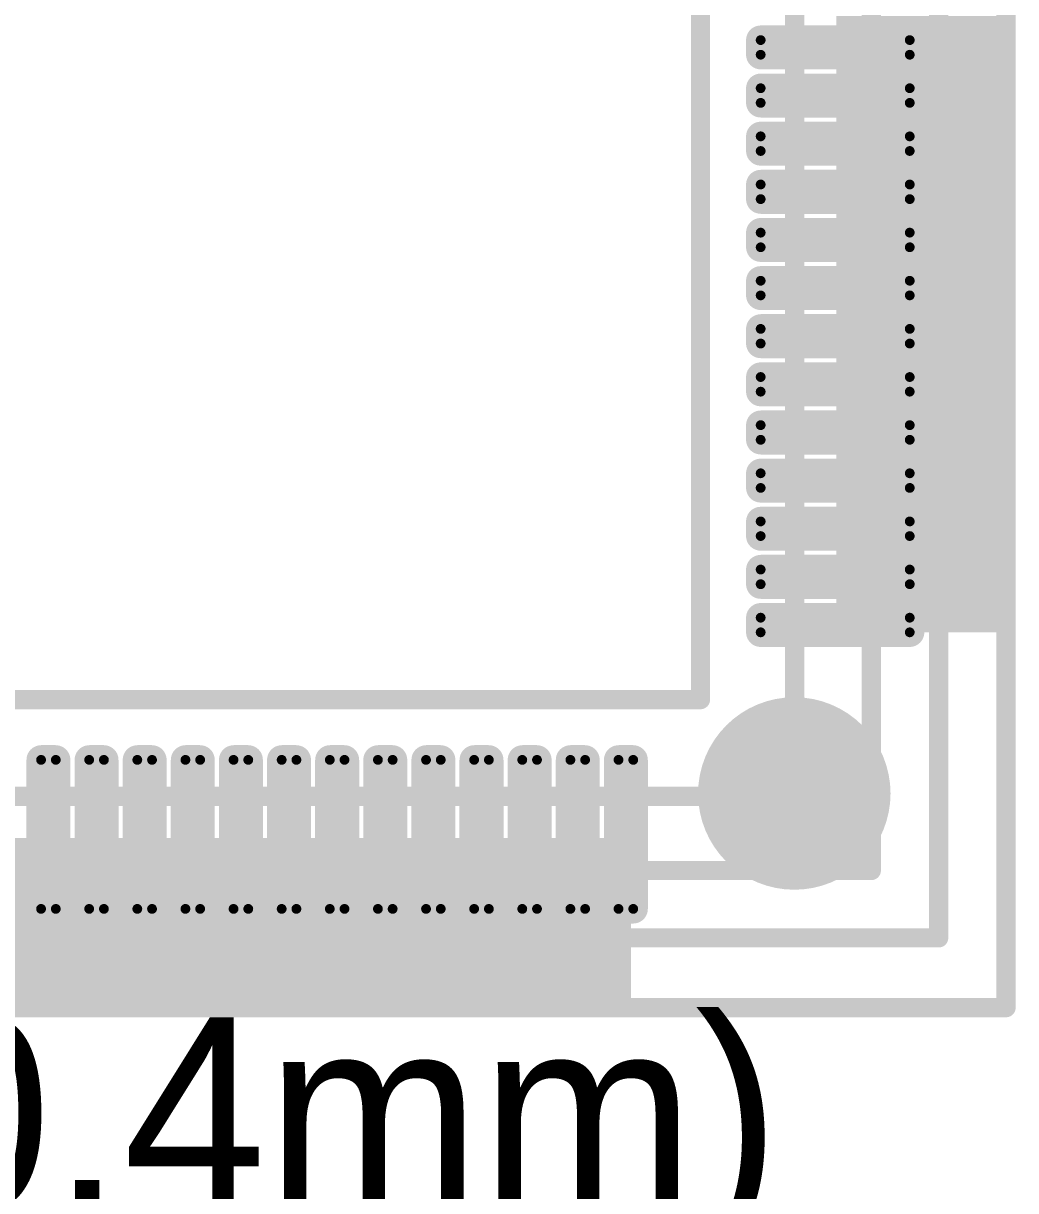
# Model space of a CAD drawing. Header units: millimetres. Extents: x 169 to 355, y 129 to 253.
# Drawn here: x 321.49 to 331.8, y 206.4 to 218.52 of the extents above; entities that cross this region are included whole.
import ezdxf

# ---------------------------------------------------------------- set-up
doc = ezdxf.new("R2010")
doc.units = ezdxf.units.MM
for name, color, linetype in [('BottomLayer', 5, 'Continuous'), ('BottomOverlay', 54, 'Continuous'), ('BottomPaste', 16, 'Continuous'), ('BottomSolder', 6, 'Continuous'), ('Mechanical1', 6, 'Continuous'), ('Mechanical15', 56, 'Continuous'), ('TopLayer', 1, 'Continuous'), ('TopOverlay', 2, 'Continuous'), ('TopPaste', 8, 'Continuous'), ('TopSolder', 216, 'Continuous')]:
    doc.layers.add(name, color=color, linetype=linetype)

# ---------------------------------------------------------------- blocks, each defined once
blk = doc.blocks.new('QFP208_B_1274')
at = {"layer": 'BottomLayer'}
for points, const_width in [([(-12.852, 15.699, 1), (-12.801, 15.699, 1)], 0.0508), ([(-12.699, 15.699, 1), (-12.648, 15.699, 1)], 0.0508), ([(-12.352, 15.699, 1), (-12.301, 15.699, 1)], 0.0508), ([(-12.199, 15.699, 1), (-12.148, 15.699, 1)], 0.0508), ([(-11.852, 15.699, 1), (-11.801, 15.699, 1)], 0.0508), ([(-11.699, 15.699, 1), (-11.648, 15.699, 1)], 0.0508), ([(-11.352, 15.699, 1), (-11.301, 15.699, 1)], 0.0508), ([(-11.199, 15.699, 1), (-11.148, 15.699, 1)], 0.0508), ([(-10.852, 15.699, 1), (-10.801, 15.699, 1)], 0.0508), ([(-10.699, 15.699, 1), (-10.648, 15.699, 1)], 0.0508), ([(-10.352, 15.699, 1), (-10.301, 15.699, 1)], 0.0508), ([(-10.199, 15.699, 1), (-10.148, 15.699, 1)], 0.0508), ([(-9.852, 15.699, 1), (-9.801, 15.699, 1)], 0.0508), ([(-9.699, 15.699, 1), (-9.648, 15.699, 1)], 0.0508), ([(-9.352, 15.699, 1), (-9.301, 15.699, 1)], 0.0508), ([(-9.199, 15.699, 1), (-9.148, 15.699, 1)], 0.0508), ([(-8.852, 15.699, 1), (-8.801, 15.699, 1)], 0.0508), ([(-8.699, 15.699, 1), (-8.648, 15.699, 1)], 0.0508), ([(-8.352, 15.699, 1), (-8.301, 15.699, 1)], 0.0508), ([(-8.199, 15.699, 1), (-8.148, 15.699, 1)], 0.0508), ([(-7.852, 15.699, 1), (-7.801, 15.699, 1)], 0.0508), ([(-7.699, 15.699, 1), (-7.648, 15.699, 1)], 0.0508), ([(-7.352, 15.699, 1), (-7.301, 15.699, 1)], 0.0508), ([(-7.199, 15.699, 1), (-7.148, 15.699, 1)], 0.0508), ([(-6.852, 15.699, 1), (-6.801, 15.699, 1)], 0.0508), ([(-6.699, 15.699, 1), (-6.648, 15.699, 1)], 0.0508), ([(-14.75, 14.5, 1), (-14.25, 14.5, 1)], 0.5), ([(-12.852, 14.151, 1), (-12.801, 14.151, 1)], 0.0508), ([(-12.699, 14.151, 1), (-12.648, 14.151, 1)], 0.0508), ([(-12.352, 14.151, 1), (-12.301, 14.151, 1)], 0.0508), ([(-12.199, 14.151, 1), (-12.148, 14.151, 1)], 0.0508), ([(-11.852, 14.151, 1), (-11.801, 14.151, 1)], 0.0508), ([(-11.699, 14.151, 1), (-11.648, 14.151, 1)], 0.0508), ([(-11.352, 14.151, 1), (-11.301, 14.151, 1)], 0.0508), ([(-11.199, 14.151, 1), (-11.148, 14.151, 1)], 0.0508), ([(-10.852, 14.151, 1), (-10.801, 14.151, 1)], 0.0508), ([(-10.699, 14.151, 1), (-10.648, 14.151, 1)], 0.0508), ([(-10.352, 14.151, 1), (-10.301, 14.151, 1)], 0.0508), ([(-10.199, 14.151, 1), (-10.148, 14.151, 1)], 0.0508), ([(-9.852, 14.151, 1), (-9.801, 14.151, 1)], 0.0508), ([(-9.699, 14.151, 1), (-9.648, 14.151, 1)], 0.0508), ([(-9.352, 14.151, 1), (-9.301, 14.151, 1)], 0.0508), ([(-9.199, 14.151, 1), (-9.148, 14.151, 1)], 0.0508), ([(-8.852, 14.151, 1), (-8.801, 14.151, 1)], 0.0508), ([(-8.699, 14.151, 1), (-8.648, 14.151, 1)], 0.0508), ([(-8.352, 14.151, 1), (-8.301, 14.151, 1)], 0.0508), ([(-8.199, 14.151, 1), (-8.148, 14.151, 1)], 0.0508), ([(-7.852, 14.151, 1), (-7.801, 14.151, 1)], 0.0508), ([(-7.699, 14.151, 1), (-7.648, 14.151, 1)], 0.0508), ([(-7.352, 14.151, 1), (-7.301, 14.151, 1)], 0.0508), ([(-7.199, 14.151, 1), (-7.148, 14.151, 1)], 0.0508), ([(-6.852, 14.151, 1), (-6.801, 14.151, 1)], 0.0508), ([(-6.699, 14.151, 1), (-6.648, 14.151, 1)], 0.0508), ([(-15.725, 12.826, 1), (-15.674, 12.826, 1)], 0.0508), ([(-14.176, 12.826, 1), (-14.125, 12.826, 1)], 0.0508), ([(-15.725, 12.674, 1), (-15.674, 12.674, 1)], 0.0508), ([(-14.176, 12.674, 1), (-14.125, 12.674, 1)], 0.0508), ([(-15.725, 12.326, 1), (-15.674, 12.326, 1)], 0.0508), ([(-14.176, 12.326, 1), (-14.125, 12.326, 1)], 0.0508), ([(-15.725, 12.174, 1), (-15.674, 12.174, 1)], 0.0508), ([(-14.176, 12.174, 1), (-14.125, 12.174, 1)], 0.0508), ([(-15.725, 11.826, 1), (-15.674, 11.826, 1)], 0.0508), ([(-14.176, 11.826, 1), (-14.125, 11.826, 1)], 0.0508), ([(-15.725, 11.674, 1), (-15.674, 11.674, 1)], 0.0508), ([(-14.176, 11.674, 1), (-14.125, 11.674, 1)], 0.0508), ([(-15.725, 11.326, 1), (-15.674, 11.326, 1)], 0.0508), ([(-14.176, 11.326, 1), (-14.125, 11.326, 1)], 0.0508), ([(-15.725, 11.174, 1), (-15.674, 11.174, 1)], 0.0508), ([(-14.176, 11.174, 1), (-14.125, 11.174, 1)], 0.0508), ([(-15.725, 10.826, 1), (-15.674, 10.826, 1)], 0.0508), ([(-14.176, 10.826, 1), (-14.125, 10.826, 1)], 0.0508), ([(-15.725, 10.674, 1), (-15.674, 10.674, 1)], 0.0508), ([(-14.176, 10.674, 1), (-14.125, 10.674, 1)], 0.0508), ([(-15.725, 10.326, 1), (-15.674, 10.326, 1)], 0.0508), ([(-14.176, 10.326, 1), (-14.125, 10.326, 1)], 0.0508), ([(-15.725, 10.174, 1), (-15.674, 10.174, 1)], 0.0508), ([(-14.176, 10.174, 1), (-14.125, 10.174, 1)], 0.0508), ([(-15.725, 9.826, 1), (-15.674, 9.826, 1)], 0.0508), ([(-14.176, 9.826, 1), (-14.125, 9.826, 1)], 0.0508), ([(-15.725, 9.674, 1), (-15.674, 9.674, 1)], 0.0508), ([(-14.176, 9.674, 1), (-14.125, 9.674, 1)], 0.0508), ([(-15.725, 9.326, 1), (-15.674, 9.326, 1)], 0.0508), ([(-14.176, 9.326, 1), (-14.125, 9.326, 1)], 0.0508), ([(-15.725, 9.174, 1), (-15.674, 9.174, 1)], 0.0508), ([(-14.176, 9.174, 1), (-14.125, 9.174, 1)], 0.0508), ([(-15.725, 8.826, 1), (-15.674, 8.826, 1)], 0.0508), ([(-14.176, 8.826, 1), (-14.125, 8.826, 1)], 0.0508), ([(-15.725, 8.674, 1), (-15.674, 8.674, 1)], 0.0508), ([(-14.176, 8.674, 1), (-14.125, 8.674, 1)], 0.0508), ([(-15.725, 8.326, 1), (-15.674, 8.326, 1)], 0.0508), ([(-14.176, 8.326, 1), (-14.125, 8.326, 1)], 0.0508), ([(-15.725, 8.174, 1), (-15.674, 8.174, 1)], 0.0508), ([(-14.176, 8.174, 1), (-14.125, 8.174, 1)], 0.0508), ([(-15.725, 7.826, 1), (-15.674, 7.826, 1)], 0.0508), ([(-14.176, 7.826, 1), (-14.125, 7.826, 1)], 0.0508), ([(-15.725, 7.674, 1), (-15.674, 7.674, 1)], 0.0508), ([(-14.176, 7.674, 1), (-14.125, 7.674, 1)], 0.0508), ([(-15.725, 7.326, 1), (-15.674, 7.326, 1)], 0.0508), ([(-14.176, 7.326, 1), (-14.125, 7.326, 1)], 0.0508), ([(-15.725, 7.174, 1), (-15.674, 7.174, 1)], 0.0508), ([(-14.176, 7.174, 1), (-14.125, 7.174, 1)], 0.0508), ([(-15.725, 6.826, 1), (-15.674, 6.826, 1)], 0.0508), ([(-14.176, 6.826, 1), (-14.125, 6.826, 1)], 0.0508), ([(-15.725, 6.674, 1), (-15.674, 6.674, 1)], 0.0508), ([(-14.176, 6.674, 1), (-14.125, 6.674, 1)], 0.0508)]:
    blk.add_lwpolyline(points, format="xyb", close=True, dxfattribs=dict(at, const_width=const_width))
for points in [[(-12.877, 14.151), (-12.623, 14.151), (-12.877, 15.699), (-12.623, 15.699)], [(-12.826, 14.1), (-12.674, 14.1), (-12.826, 15.75), (-12.674, 15.75)], [(-12.377, 14.151), (-12.123, 14.151), (-12.377, 15.699), (-12.123, 15.699)], [(-12.326, 14.1), (-12.174, 14.1), (-12.326, 15.75), (-12.174, 15.75)], [(-11.877, 14.151), (-11.623, 14.151), (-11.877, 15.699), (-11.623, 15.699)], [(-11.826, 14.1), (-11.674, 14.1), (-11.826, 15.75), (-11.674, 15.75)], [(-11.377, 14.151), (-11.123, 14.151), (-11.377, 15.699), (-11.123, 15.699)], [(-11.326, 14.1), (-11.174, 14.1), (-11.326, 15.75), (-11.174, 15.75)], [(-10.877, 14.151), (-10.623, 14.151), (-10.877, 15.699), (-10.623, 15.699)], [(-10.826, 14.1), (-10.674, 14.1), (-10.826, 15.75), (-10.674, 15.75)], [(-10.377, 14.151), (-10.123, 14.151), (-10.377, 15.699), (-10.123, 15.699)], [(-10.326, 14.1), (-10.174, 14.1), (-10.326, 15.75), (-10.174, 15.75)], [(-9.877, 14.151), (-9.623, 14.151), (-9.877, 15.699), (-9.623, 15.699)], [(-9.826, 14.1), (-9.674, 14.1), (-9.826, 15.75), (-9.674, 15.75)], [(-9.377, 14.151), (-9.123, 14.151), (-9.377, 15.699), (-9.123, 15.699)], [(-9.326, 14.1), (-9.174, 14.1), (-9.326, 15.75), (-9.174, 15.75)], [(-8.877, 14.151), (-8.623, 14.151), (-8.877, 15.699), (-8.623, 15.699)], [(-8.826, 14.1), (-8.674, 14.1), (-8.826, 15.75), (-8.674, 15.75)], [(-8.377, 14.151), (-8.123, 14.151), (-8.377, 15.699), (-8.123, 15.699)], [(-8.326, 14.1), (-8.174, 14.1), (-8.326, 15.75), (-8.174, 15.75)], [(-7.877, 14.151), (-7.623, 14.151), (-7.877, 15.699), (-7.623, 15.699)], [(-7.826, 14.1), (-7.674, 14.1), (-7.826, 15.75), (-7.674, 15.75)], [(-7.377, 14.151), (-7.123, 14.151), (-7.377, 15.699), (-7.123, 15.699)], [(-7.326, 14.1), (-7.174, 14.1), (-7.326, 15.75), (-7.174, 15.75)], [(-6.877, 14.151), (-6.623, 14.151), (-6.877, 15.699), (-6.623, 15.699)], [(-6.826, 14.1), (-6.674, 14.1), (-6.826, 15.75), (-6.674, 15.75)], [(-15.699, 12.877), (-15.699, 12.623), (-14.151, 12.877), (-14.151, 12.623)], [(-15.75, 12.826), (-15.75, 12.674), (-14.1, 12.826), (-14.1, 12.674)], [(-15.699, 12.377), (-15.699, 12.123), (-14.151, 12.377), (-14.151, 12.123)], [(-15.75, 12.326), (-15.75, 12.174), (-14.1, 12.326), (-14.1, 12.174)], [(-15.75, 11.826), (-15.75, 11.674), (-14.1, 11.826), (-14.1, 11.674)], [(-15.699, 11.877), (-15.699, 11.623), (-14.151, 11.877), (-14.151, 11.623)], [(-15.75, 11.326), (-15.75, 11.174), (-14.1, 11.326), (-14.1, 11.174)], [(-15.699, 11.377), (-15.699, 11.123), (-14.151, 11.377), (-14.151, 11.123)], [(-15.75, 10.826), (-15.75, 10.674), (-14.1, 10.826), (-14.1, 10.674)], [(-15.699, 10.877), (-15.699, 10.623), (-14.151, 10.877), (-14.151, 10.623)], [(-15.75, 10.326), (-15.75, 10.174), (-14.1, 10.326), (-14.1, 10.174)], [(-15.699, 10.377), (-15.699, 10.123), (-14.151, 10.377), (-14.151, 10.123)], [(-15.75, 9.826), (-15.75, 9.674), (-14.1, 9.826), (-14.1, 9.674)], [(-15.699, 9.877), (-15.699, 9.623), (-14.151, 9.877), (-14.151, 9.623)], [(-15.699, 9.377), (-15.699, 9.123), (-14.151, 9.377), (-14.151, 9.123)], [(-15.75, 9.326), (-15.75, 9.174), (-14.1, 9.326), (-14.1, 9.174)], [(-15.699, 8.877), (-15.699, 8.623), (-14.151, 8.877), (-14.151, 8.623)], [(-15.75, 8.826), (-15.75, 8.674), (-14.1, 8.826), (-14.1, 8.674)], [(-15.699, 8.377), (-15.699, 8.123), (-14.151, 8.377), (-14.151, 8.123)], [(-15.75, 8.326), (-15.75, 8.174), (-14.1, 8.326), (-14.1, 8.174)], [(-15.75, 7.826), (-15.75, 7.674), (-14.1, 7.826), (-14.1, 7.674)], [(-15.699, 7.877), (-15.699, 7.623), (-14.151, 7.877), (-14.151, 7.623)], [(-15.75, 7.326), (-15.75, 7.174), (-14.1, 7.326), (-14.1, 7.174)], [(-15.699, 7.377), (-15.699, 7.123), (-14.151, 7.377), (-14.151, 7.123)], [(-15.75, 6.826), (-15.75, 6.674), (-14.1, 6.826), (-14.1, 6.674)], [(-15.699, 6.877), (-15.699, 6.623), (-14.151, 6.877), (-14.151, 6.623)]]:
    blk.add_solid(points, dxfattribs=at)
at = {"layer": 'BottomOverlay', "const_width": 0.2}
for points in [[(-13.525, 13.525), (-13.525, -12.125)], [(13.525, 13.525), (-13.525, 13.525)]]:
    blk.add_lwpolyline(points, dxfattribs=at)
at = {"layer": 'BottomOverlay', "const_width": 0.1}
blk.add_lwpolyline([(-13.575, 13.525, 1), (-13.475, 13.525, 1)], format="xyb", close=True, dxfattribs=at)
blk.add_lwpolyline([(-13.575, 13.525, 1), (-13.475, 13.525, 1)], format="xyb", close=True, dxfattribs=at)
at = {"layer": 'BottomPaste'}
for points, const_width in [([(-12.852, 15.699, 1), (-12.801, 15.699, 1)], 0.0508), ([(-12.699, 15.699, 1), (-12.648, 15.699, 1)], 0.0508), ([(-12.352, 15.699, 1), (-12.301, 15.699, 1)], 0.0508), ([(-12.199, 15.699, 1), (-12.148, 15.699, 1)], 0.0508), ([(-11.852, 15.699, 1), (-11.801, 15.699, 1)], 0.0508), ([(-11.699, 15.699, 1), (-11.648, 15.699, 1)], 0.0508), ([(-11.352, 15.699, 1), (-11.301, 15.699, 1)], 0.0508), ([(-11.199, 15.699, 1), (-11.148, 15.699, 1)], 0.0508), ([(-10.852, 15.699, 1), (-10.801, 15.699, 1)], 0.0508), ([(-10.699, 15.699, 1), (-10.648, 15.699, 1)], 0.0508), ([(-10.352, 15.699, 1), (-10.301, 15.699, 1)], 0.0508), ([(-10.199, 15.699, 1), (-10.148, 15.699, 1)], 0.0508), ([(-9.852, 15.699, 1), (-9.801, 15.699, 1)], 0.0508), ([(-9.699, 15.699, 1), (-9.648, 15.699, 1)], 0.0508), ([(-9.352, 15.699, 1), (-9.301, 15.699, 1)], 0.0508), ([(-9.199, 15.699, 1), (-9.148, 15.699, 1)], 0.0508), ([(-8.852, 15.699, 1), (-8.801, 15.699, 1)], 0.0508), ([(-8.699, 15.699, 1), (-8.648, 15.699, 1)], 0.0508), ([(-8.352, 15.699, 1), (-8.301, 15.699, 1)], 0.0508), ([(-8.199, 15.699, 1), (-8.148, 15.699, 1)], 0.0508), ([(-7.852, 15.699, 1), (-7.801, 15.699, 1)], 0.0508), ([(-7.699, 15.699, 1), (-7.648, 15.699, 1)], 0.0508), ([(-7.352, 15.699, 1), (-7.301, 15.699, 1)], 0.0508), ([(-7.199, 15.699, 1), (-7.148, 15.699, 1)], 0.0508), ([(-6.852, 15.699, 1), (-6.801, 15.699, 1)], 0.0508), ([(-6.699, 15.699, 1), (-6.648, 15.699, 1)], 0.0508), ([(-14.75, 14.5, 1), (-14.25, 14.5, 1)], 0.5), ([(-12.852, 14.151, 1), (-12.801, 14.151, 1)], 0.0508), ([(-12.699, 14.151, 1), (-12.648, 14.151, 1)], 0.0508), ([(-12.352, 14.151, 1), (-12.301, 14.151, 1)], 0.0508), ([(-12.199, 14.151, 1), (-12.148, 14.151, 1)], 0.0508), ([(-11.852, 14.151, 1), (-11.801, 14.151, 1)], 0.0508), ([(-11.699, 14.151, 1), (-11.648, 14.151, 1)], 0.0508), ([(-11.352, 14.151, 1), (-11.301, 14.151, 1)], 0.0508), ([(-11.199, 14.151, 1), (-11.148, 14.151, 1)], 0.0508), ([(-10.852, 14.151, 1), (-10.801, 14.151, 1)], 0.0508), ([(-10.699, 14.151, 1), (-10.648, 14.151, 1)], 0.0508), ([(-10.352, 14.151, 1), (-10.301, 14.151, 1)], 0.0508), ([(-10.199, 14.151, 1), (-10.148, 14.151, 1)], 0.0508), ([(-9.852, 14.151, 1), (-9.801, 14.151, 1)], 0.0508), ([(-9.699, 14.151, 1), (-9.648, 14.151, 1)], 0.0508), ([(-9.352, 14.151, 1), (-9.301, 14.151, 1)], 0.0508), ([(-9.199, 14.151, 1), (-9.148, 14.151, 1)], 0.0508), ([(-8.852, 14.151, 1), (-8.801, 14.151, 1)], 0.0508), ([(-8.699, 14.151, 1), (-8.648, 14.151, 1)], 0.0508), ([(-8.352, 14.151, 1), (-8.301, 14.151, 1)], 0.0508), ([(-8.199, 14.151, 1), (-8.148, 14.151, 1)], 0.0508), ([(-7.852, 14.151, 1), (-7.801, 14.151, 1)], 0.0508), ([(-7.699, 14.151, 1), (-7.648, 14.151, 1)], 0.0508), ([(-7.352, 14.151, 1), (-7.301, 14.151, 1)], 0.0508), ([(-7.199, 14.151, 1), (-7.148, 14.151, 1)], 0.0508), ([(-6.852, 14.151, 1), (-6.801, 14.151, 1)], 0.0508), ([(-6.699, 14.151, 1), (-6.648, 14.151, 1)], 0.0508), ([(-15.725, 12.826, 1), (-15.674, 12.826, 1)], 0.0508), ([(-14.176, 12.826, 1), (-14.125, 12.826, 1)], 0.0508), ([(-15.725, 12.674, 1), (-15.674, 12.674, 1)], 0.0508), ([(-14.176, 12.674, 1), (-14.125, 12.674, 1)], 0.0508), ([(-15.725, 12.326, 1), (-15.674, 12.326, 1)], 0.0508), ([(-14.176, 12.326, 1), (-14.125, 12.326, 1)], 0.0508), ([(-15.725, 12.174, 1), (-15.674, 12.174, 1)], 0.0508), ([(-14.176, 12.174, 1), (-14.125, 12.174, 1)], 0.0508), ([(-15.725, 11.826, 1), (-15.674, 11.826, 1)], 0.0508), ([(-14.176, 11.826, 1), (-14.125, 11.826, 1)], 0.0508), ([(-15.725, 11.674, 1), (-15.674, 11.674, 1)], 0.0508), ([(-14.176, 11.674, 1), (-14.125, 11.674, 1)], 0.0508), ([(-15.725, 11.326, 1), (-15.674, 11.326, 1)], 0.0508), ([(-14.176, 11.326, 1), (-14.125, 11.326, 1)], 0.0508), ([(-15.725, 11.174, 1), (-15.674, 11.174, 1)], 0.0508), ([(-14.176, 11.174, 1), (-14.125, 11.174, 1)], 0.0508), ([(-15.725, 10.826, 1), (-15.674, 10.826, 1)], 0.0508), ([(-14.176, 10.826, 1), (-14.125, 10.826, 1)], 0.0508), ([(-15.725, 10.674, 1), (-15.674, 10.674, 1)], 0.0508), ([(-14.176, 10.674, 1), (-14.125, 10.674, 1)], 0.0508), ([(-15.725, 10.326, 1), (-15.674, 10.326, 1)], 0.0508), ([(-14.176, 10.326, 1), (-14.125, 10.326, 1)], 0.0508), ([(-15.725, 10.174, 1), (-15.674, 10.174, 1)], 0.0508), ([(-14.176, 10.174, 1), (-14.125, 10.174, 1)], 0.0508), ([(-15.725, 9.826, 1), (-15.674, 9.826, 1)], 0.0508), ([(-14.176, 9.826, 1), (-14.125, 9.826, 1)], 0.0508), ([(-15.725, 9.674, 1), (-15.674, 9.674, 1)], 0.0508), ([(-14.176, 9.674, 1), (-14.125, 9.674, 1)], 0.0508), ([(-15.725, 9.326, 1), (-15.674, 9.326, 1)], 0.0508), ([(-14.176, 9.326, 1), (-14.125, 9.326, 1)], 0.0508), ([(-15.725, 9.174, 1), (-15.674, 9.174, 1)], 0.0508), ([(-14.176, 9.174, 1), (-14.125, 9.174, 1)], 0.0508), ([(-15.725, 8.826, 1), (-15.674, 8.826, 1)], 0.0508), ([(-14.176, 8.826, 1), (-14.125, 8.826, 1)], 0.0508), ([(-15.725, 8.674, 1), (-15.674, 8.674, 1)], 0.0508), ([(-14.176, 8.674, 1), (-14.125, 8.674, 1)], 0.0508), ([(-15.725, 8.326, 1), (-15.674, 8.326, 1)], 0.0508), ([(-14.176, 8.326, 1), (-14.125, 8.326, 1)], 0.0508), ([(-15.725, 8.174, 1), (-15.674, 8.174, 1)], 0.0508), ([(-14.176, 8.174, 1), (-14.125, 8.174, 1)], 0.0508), ([(-15.725, 7.826, 1), (-15.674, 7.826, 1)], 0.0508), ([(-14.176, 7.826, 1), (-14.125, 7.826, 1)], 0.0508), ([(-15.725, 7.674, 1), (-15.674, 7.674, 1)], 0.0508), ([(-14.176, 7.674, 1), (-14.125, 7.674, 1)], 0.0508), ([(-15.725, 7.326, 1), (-15.674, 7.326, 1)], 0.0508), ([(-14.176, 7.326, 1), (-14.125, 7.326, 1)], 0.0508), ([(-15.725, 7.174, 1), (-15.674, 7.174, 1)], 0.0508), ([(-14.176, 7.174, 1), (-14.125, 7.174, 1)], 0.0508), ([(-15.725, 6.826, 1), (-15.674, 6.826, 1)], 0.0508), ([(-14.176, 6.826, 1), (-14.125, 6.826, 1)], 0.0508), ([(-15.725, 6.674, 1), (-15.674, 6.674, 1)], 0.0508), ([(-14.176, 6.674, 1), (-14.125, 6.674, 1)], 0.0508)]:
    blk.add_lwpolyline(points, format="xyb", close=True, dxfattribs=dict(at, const_width=const_width))
for points in [[(-12.877, 14.151), (-12.623, 14.151), (-12.877, 15.699), (-12.623, 15.699)], [(-12.826, 14.1), (-12.674, 14.1), (-12.826, 15.75), (-12.674, 15.75)], [(-12.377, 14.151), (-12.123, 14.151), (-12.377, 15.699), (-12.123, 15.699)], [(-12.326, 14.1), (-12.174, 14.1), (-12.326, 15.75), (-12.174, 15.75)], [(-11.877, 14.151), (-11.623, 14.151), (-11.877, 15.699), (-11.623, 15.699)], [(-11.826, 14.1), (-11.674, 14.1), (-11.826, 15.75), (-11.674, 15.75)], [(-11.377, 14.151), (-11.123, 14.151), (-11.377, 15.699), (-11.123, 15.699)], [(-11.326, 14.1), (-11.174, 14.1), (-11.326, 15.75), (-11.174, 15.75)], [(-10.877, 14.151), (-10.623, 14.151), (-10.877, 15.699), (-10.623, 15.699)], [(-10.826, 14.1), (-10.674, 14.1), (-10.826, 15.75), (-10.674, 15.75)], [(-10.377, 14.151), (-10.123, 14.151), (-10.377, 15.699), (-10.123, 15.699)], [(-10.326, 14.1), (-10.174, 14.1), (-10.326, 15.75), (-10.174, 15.75)], [(-9.877, 14.151), (-9.623, 14.151), (-9.877, 15.699), (-9.623, 15.699)], [(-9.826, 14.1), (-9.674, 14.1), (-9.826, 15.75), (-9.674, 15.75)], [(-9.377, 14.151), (-9.123, 14.151), (-9.377, 15.699), (-9.123, 15.699)], [(-9.326, 14.1), (-9.174, 14.1), (-9.326, 15.75), (-9.174, 15.75)], [(-8.877, 14.151), (-8.623, 14.151), (-8.877, 15.699), (-8.623, 15.699)], [(-8.826, 14.1), (-8.674, 14.1), (-8.826, 15.75), (-8.674, 15.75)], [(-8.377, 14.151), (-8.123, 14.151), (-8.377, 15.699), (-8.123, 15.699)], [(-8.326, 14.1), (-8.174, 14.1), (-8.326, 15.75), (-8.174, 15.75)], [(-7.877, 14.151), (-7.623, 14.151), (-7.877, 15.699), (-7.623, 15.699)], [(-7.826, 14.1), (-7.674, 14.1), (-7.826, 15.75), (-7.674, 15.75)], [(-7.377, 14.151), (-7.123, 14.151), (-7.377, 15.699), (-7.123, 15.699)], [(-7.326, 14.1), (-7.174, 14.1), (-7.326, 15.75), (-7.174, 15.75)], [(-6.877, 14.151), (-6.623, 14.151), (-6.877, 15.699), (-6.623, 15.699)], [(-6.826, 14.1), (-6.674, 14.1), (-6.826, 15.75), (-6.674, 15.75)], [(-15.699, 12.877), (-15.699, 12.623), (-14.151, 12.877), (-14.151, 12.623)], [(-15.75, 12.826), (-15.75, 12.674), (-14.1, 12.826), (-14.1, 12.674)], [(-15.699, 12.377), (-15.699, 12.123), (-14.151, 12.377), (-14.151, 12.123)], [(-15.75, 12.326), (-15.75, 12.174), (-14.1, 12.326), (-14.1, 12.174)], [(-15.75, 11.826), (-15.75, 11.674), (-14.1, 11.826), (-14.1, 11.674)], [(-15.699, 11.877), (-15.699, 11.623), (-14.151, 11.877), (-14.151, 11.623)], [(-15.75, 11.326), (-15.75, 11.174), (-14.1, 11.326), (-14.1, 11.174)], [(-15.699, 11.377), (-15.699, 11.123), (-14.151, 11.377), (-14.151, 11.123)], [(-15.75, 10.826), (-15.75, 10.674), (-14.1, 10.826), (-14.1, 10.674)], [(-15.699, 10.877), (-15.699, 10.623), (-14.151, 10.877), (-14.151, 10.623)], [(-15.75, 10.326), (-15.75, 10.174), (-14.1, 10.326), (-14.1, 10.174)], [(-15.699, 10.377), (-15.699, 10.123), (-14.151, 10.377), (-14.151, 10.123)], [(-15.75, 9.826), (-15.75, 9.674), (-14.1, 9.826), (-14.1, 9.674)], [(-15.699, 9.877), (-15.699, 9.623), (-14.151, 9.877), (-14.151, 9.623)], [(-15.699, 9.377), (-15.699, 9.123), (-14.151, 9.377), (-14.151, 9.123)], [(-15.75, 9.326), (-15.75, 9.174), (-14.1, 9.326), (-14.1, 9.174)], [(-15.699, 8.877), (-15.699, 8.623), (-14.151, 8.877), (-14.151, 8.623)], [(-15.75, 8.826), (-15.75, 8.674), (-14.1, 8.826), (-14.1, 8.674)], [(-15.699, 8.377), (-15.699, 8.123), (-14.151, 8.377), (-14.151, 8.123)], [(-15.75, 8.326), (-15.75, 8.174), (-14.1, 8.326), (-14.1, 8.174)], [(-15.75, 7.826), (-15.75, 7.674), (-14.1, 7.826), (-14.1, 7.674)], [(-15.699, 7.877), (-15.699, 7.623), (-14.151, 7.877), (-14.151, 7.623)], [(-15.75, 7.326), (-15.75, 7.174), (-14.1, 7.326), (-14.1, 7.174)], [(-15.699, 7.377), (-15.699, 7.123), (-14.151, 7.377), (-14.151, 7.123)], [(-15.75, 6.826), (-15.75, 6.674), (-14.1, 6.826), (-14.1, 6.674)], [(-15.699, 6.877), (-15.699, 6.623), (-14.151, 6.877), (-14.151, 6.623)]]:
    blk.add_solid(points, dxfattribs=at)
at = {"layer": 'BottomSolder'}
for points, const_width in [([(-12.902, 15.699, 1), (-12.75, 15.699, 1)], 0.152), ([(-12.75, 15.699, 1), (-12.598, 15.699, 1)], 0.152), ([(-12.402, 15.699, 1), (-12.25, 15.699, 1)], 0.152), ([(-12.25, 15.699, 1), (-12.098, 15.699, 1)], 0.152), ([(-11.902, 15.699, 1), (-11.75, 15.699, 1)], 0.152), ([(-11.75, 15.699, 1), (-11.598, 15.699, 1)], 0.152), ([(-11.402, 15.699, 1), (-11.25, 15.699, 1)], 0.152), ([(-11.25, 15.699, 1), (-11.098, 15.699, 1)], 0.152), ([(-10.902, 15.699, 1), (-10.75, 15.699, 1)], 0.152), ([(-10.75, 15.699, 1), (-10.598, 15.699, 1)], 0.152), ([(-10.402, 15.699, 1), (-10.25, 15.699, 1)], 0.152), ([(-10.25, 15.699, 1), (-10.098, 15.699, 1)], 0.152), ([(-9.902, 15.699, 1), (-9.75, 15.699, 1)], 0.152), ([(-9.75, 15.699, 1), (-9.598, 15.699, 1)], 0.152), ([(-9.402, 15.699, 1), (-9.25, 15.699, 1)], 0.152), ([(-9.25, 15.699, 1), (-9.098, 15.699, 1)], 0.152), ([(-8.902, 15.699, 1), (-8.75, 15.699, 1)], 0.152), ([(-8.75, 15.699, 1), (-8.598, 15.699, 1)], 0.152), ([(-8.402, 15.699, 1), (-8.25, 15.699, 1)], 0.152), ([(-8.25, 15.699, 1), (-8.098, 15.699, 1)], 0.152), ([(-7.902, 15.699, 1), (-7.75, 15.699, 1)], 0.152), ([(-7.75, 15.699, 1), (-7.598, 15.699, 1)], 0.152), ([(-7.402, 15.699, 1), (-7.25, 15.699, 1)], 0.152), ([(-7.25, 15.699, 1), (-7.098, 15.699, 1)], 0.152), ([(-6.902, 15.699, 1), (-6.75, 15.699, 1)], 0.152), ([(-6.75, 15.699, 1), (-6.598, 15.699, 1)], 0.152), ([(-15, 14.5, 1), (-14, 14.5, 1)], 1), ([(-12.902, 14.151, 1), (-12.75, 14.151, 1)], 0.152), ([(-12.75, 14.151, 1), (-12.598, 14.151, 1)], 0.152), ([(-12.402, 14.151, 1), (-12.25, 14.151, 1)], 0.152), ([(-12.25, 14.151, 1), (-12.098, 14.151, 1)], 0.152), ([(-11.902, 14.151, 1), (-11.75, 14.151, 1)], 0.152), ([(-11.75, 14.151, 1), (-11.598, 14.151, 1)], 0.152), ([(-11.402, 14.151, 1), (-11.25, 14.151, 1)], 0.152), ([(-11.25, 14.151, 1), (-11.098, 14.151, 1)], 0.152), ([(-10.902, 14.151, 1), (-10.75, 14.151, 1)], 0.152), ([(-10.75, 14.151, 1), (-10.598, 14.151, 1)], 0.152), ([(-10.402, 14.151, 1), (-10.25, 14.151, 1)], 0.152), ([(-10.25, 14.151, 1), (-10.098, 14.151, 1)], 0.152), ([(-9.902, 14.151, 1), (-9.75, 14.151, 1)], 0.152), ([(-9.75, 14.151, 1), (-9.598, 14.151, 1)], 0.152), ([(-9.402, 14.151, 1), (-9.25, 14.151, 1)], 0.152), ([(-9.25, 14.151, 1), (-9.098, 14.151, 1)], 0.152), ([(-8.902, 14.151, 1), (-8.75, 14.151, 1)], 0.152), ([(-8.75, 14.151, 1), (-8.598, 14.151, 1)], 0.152), ([(-8.402, 14.151, 1), (-8.25, 14.151, 1)], 0.152), ([(-8.25, 14.151, 1), (-8.098, 14.151, 1)], 0.152), ([(-7.902, 14.151, 1), (-7.75, 14.151, 1)], 0.152), ([(-7.75, 14.151, 1), (-7.598, 14.151, 1)], 0.152), ([(-7.402, 14.151, 1), (-7.25, 14.151, 1)], 0.152), ([(-7.25, 14.151, 1), (-7.098, 14.151, 1)], 0.152), ([(-6.902, 14.151, 1), (-6.75, 14.151, 1)], 0.152), ([(-6.75, 14.151, 1), (-6.598, 14.151, 1)], 0.152), ([(-15.775, 12.826, 1), (-15.623, 12.826, 1)], 0.152), ([(-14.227, 12.826, 1), (-14.075, 12.826, 1)], 0.152), ([(-15.775, 12.674, 1), (-15.623, 12.674, 1)], 0.152), ([(-14.227, 12.674, 1), (-14.075, 12.674, 1)], 0.152), ([(-15.775, 12.326, 1), (-15.623, 12.326, 1)], 0.152), ([(-14.227, 12.326, 1), (-14.075, 12.326, 1)], 0.152), ([(-15.775, 12.174, 1), (-15.623, 12.174, 1)], 0.152), ([(-14.227, 12.174, 1), (-14.075, 12.174, 1)], 0.152), ([(-15.775, 11.826, 1), (-15.623, 11.826, 1)], 0.152), ([(-14.227, 11.826, 1), (-14.075, 11.826, 1)], 0.152), ([(-15.775, 11.674, 1), (-15.623, 11.674, 1)], 0.152), ([(-14.227, 11.674, 1), (-14.075, 11.674, 1)], 0.152), ([(-15.775, 11.326, 1), (-15.623, 11.326, 1)], 0.152), ([(-14.227, 11.326, 1), (-14.075, 11.326, 1)], 0.152), ([(-15.775, 11.174, 1), (-15.623, 11.174, 1)], 0.152), ([(-14.227, 11.174, 1), (-14.075, 11.174, 1)], 0.152), ([(-15.775, 10.826, 1), (-15.623, 10.826, 1)], 0.152), ([(-14.227, 10.826, 1), (-14.075, 10.826, 1)], 0.152), ([(-15.775, 10.674, 1), (-15.623, 10.674, 1)], 0.152), ([(-14.227, 10.674, 1), (-14.075, 10.674, 1)], 0.152), ([(-15.775, 10.326, 1), (-15.623, 10.326, 1)], 0.152), ([(-14.227, 10.326, 1), (-14.075, 10.326, 1)], 0.152), ([(-15.775, 10.174, 1), (-15.623, 10.174, 1)], 0.152), ([(-14.227, 10.174, 1), (-14.075, 10.174, 1)], 0.152), ([(-15.775, 9.826, 1), (-15.623, 9.826, 1)], 0.152), ([(-14.227, 9.826, 1), (-14.075, 9.826, 1)], 0.152), ([(-15.775, 9.674, 1), (-15.623, 9.674, 1)], 0.152), ([(-14.227, 9.674, 1), (-14.075, 9.674, 1)], 0.152), ([(-15.775, 9.326, 1), (-15.623, 9.326, 1)], 0.152), ([(-14.227, 9.326, 1), (-14.075, 9.326, 1)], 0.152), ([(-15.775, 9.174, 1), (-15.623, 9.174, 1)], 0.152), ([(-14.227, 9.174, 1), (-14.075, 9.174, 1)], 0.152), ([(-15.775, 8.826, 1), (-15.623, 8.826, 1)], 0.152), ([(-14.227, 8.826, 1), (-14.075, 8.826, 1)], 0.152), ([(-15.775, 8.674, 1), (-15.623, 8.674, 1)], 0.152), ([(-14.227, 8.674, 1), (-14.075, 8.674, 1)], 0.152), ([(-15.775, 8.326, 1), (-15.623, 8.326, 1)], 0.152), ([(-14.227, 8.326, 1), (-14.075, 8.326, 1)], 0.152), ([(-15.775, 8.174, 1), (-15.623, 8.174, 1)], 0.152), ([(-14.227, 8.174, 1), (-14.075, 8.174, 1)], 0.152), ([(-15.775, 7.826, 1), (-15.623, 7.826, 1)], 0.152), ([(-14.227, 7.826, 1), (-14.075, 7.826, 1)], 0.152), ([(-15.775, 7.674, 1), (-15.623, 7.674, 1)], 0.152), ([(-14.227, 7.674, 1), (-14.075, 7.674, 1)], 0.152), ([(-15.775, 7.326, 1), (-15.623, 7.326, 1)], 0.152), ([(-14.227, 7.326, 1), (-14.075, 7.326, 1)], 0.152), ([(-15.775, 7.174, 1), (-15.623, 7.174, 1)], 0.152), ([(-14.227, 7.174, 1), (-14.075, 7.174, 1)], 0.152), ([(-15.775, 6.826, 1), (-15.623, 6.826, 1)], 0.152), ([(-14.227, 6.826, 1), (-14.075, 6.826, 1)], 0.152), ([(-15.775, 6.674, 1), (-15.623, 6.674, 1)], 0.152), ([(-14.227, 6.674, 1), (-14.075, 6.674, 1)], 0.152)]:
    blk.add_lwpolyline(points, format="xyb", close=True, dxfattribs=dict(at, const_width=const_width))
for points in [[(-12.826, 13.998), (-12.674, 13.998), (-12.826, 15.852), (-12.674, 15.852)], [(-12.326, 13.998), (-12.174, 13.998), (-12.326, 15.852), (-12.174, 15.852)], [(-11.826, 13.998), (-11.674, 13.998), (-11.826, 15.852), (-11.674, 15.852)], [(-11.326, 13.998), (-11.174, 13.998), (-11.326, 15.852), (-11.174, 15.852)], [(-10.826, 13.998), (-10.674, 13.998), (-10.826, 15.852), (-10.674, 15.852)], [(-10.326, 13.998), (-10.174, 13.998), (-10.326, 15.852), (-10.174, 15.852)], [(-9.826, 13.998), (-9.674, 13.998), (-9.826, 15.852), (-9.674, 15.852)], [(-9.326, 13.998), (-9.174, 13.998), (-9.326, 15.852), (-9.174, 15.852)], [(-8.826, 13.998), (-8.674, 13.998), (-8.826, 15.852), (-8.674, 15.852)], [(-8.326, 13.998), (-8.174, 13.998), (-8.326, 15.852), (-8.174, 15.852)], [(-7.826, 13.998), (-7.674, 13.998), (-7.826, 15.852), (-7.674, 15.852)], [(-7.326, 13.998), (-7.174, 13.998), (-7.326, 15.852), (-7.174, 15.852)], [(-6.826, 13.998), (-6.674, 13.998), (-6.826, 15.852), (-6.674, 15.852)], [(-12.979, 14.151), (-12.521, 14.151), (-12.979, 15.699), (-12.521, 15.699)], [(-12.479, 14.151), (-12.021, 14.151), (-12.479, 15.699), (-12.021, 15.699)], [(-11.979, 14.151), (-11.521, 14.151), (-11.979, 15.699), (-11.521, 15.699)], [(-11.479, 14.151), (-11.021, 14.151), (-11.479, 15.699), (-11.021, 15.699)], [(-10.979, 14.151), (-10.521, 14.151), (-10.979, 15.699), (-10.521, 15.699)], [(-10.479, 14.151), (-10.021, 14.151), (-10.479, 15.699), (-10.021, 15.699)], [(-9.979, 14.151), (-9.521, 14.151), (-9.979, 15.699), (-9.521, 15.699)], [(-9.479, 14.151), (-9.021, 14.151), (-9.479, 15.699), (-9.021, 15.699)], [(-8.979, 14.151), (-8.521, 14.151), (-8.979, 15.699), (-8.521, 15.699)], [(-8.479, 14.151), (-8.021, 14.151), (-8.479, 15.699), (-8.021, 15.699)], [(-7.979, 14.151), (-7.521, 14.151), (-7.979, 15.699), (-7.521, 15.699)], [(-7.479, 14.151), (-7.021, 14.151), (-7.479, 15.699), (-7.021, 15.699)], [(-6.979, 14.151), (-6.521, 14.151), (-6.979, 15.699), (-6.521, 15.699)], [(-15.699, 12.979), (-15.699, 12.521), (-14.151, 12.979), (-14.151, 12.521)], [(-15.852, 12.826), (-15.852, 12.674), (-13.998, 12.826), (-13.998, 12.674)], [(-15.699, 12.479), (-15.699, 12.021), (-14.151, 12.479), (-14.151, 12.021)], [(-15.852, 12.326), (-15.852, 12.174), (-13.998, 12.326), (-13.998, 12.174)], [(-15.699, 11.979), (-15.699, 11.521), (-14.151, 11.979), (-14.151, 11.521)], [(-15.852, 11.826), (-15.852, 11.674), (-13.998, 11.826), (-13.998, 11.674)], [(-15.699, 11.479), (-15.699, 11.021), (-14.151, 11.479), (-14.151, 11.021)], [(-15.852, 11.326), (-15.852, 11.174), (-13.998, 11.326), (-13.998, 11.174)], [(-15.699, 10.979), (-15.699, 10.521), (-14.151, 10.979), (-14.151, 10.521)], [(-15.852, 10.826), (-15.852, 10.674), (-13.998, 10.826), (-13.998, 10.674)], [(-15.699, 10.479), (-15.699, 10.021), (-14.151, 10.479), (-14.151, 10.021)], [(-15.852, 10.326), (-15.852, 10.174), (-13.998, 10.326), (-13.998, 10.174)], [(-15.699, 9.979), (-15.699, 9.521), (-14.151, 9.979), (-14.151, 9.521)], [(-15.852, 9.826), (-15.852, 9.674), (-13.998, 9.826), (-13.998, 9.674)], [(-15.699, 9.479), (-15.699, 9.021), (-14.151, 9.479), (-14.151, 9.021)], [(-15.852, 9.326), (-15.852, 9.174), (-13.998, 9.326), (-13.998, 9.174)], [(-15.699, 8.979), (-15.699, 8.521), (-14.151, 8.979), (-14.151, 8.521)], [(-15.852, 8.826), (-15.852, 8.674), (-13.998, 8.826), (-13.998, 8.674)], [(-15.699, 8.479), (-15.699, 8.021), (-14.151, 8.479), (-14.151, 8.021)], [(-15.852, 8.326), (-15.852, 8.174), (-13.998, 8.326), (-13.998, 8.174)], [(-15.699, 7.979), (-15.699, 7.521), (-14.151, 7.979), (-14.151, 7.521)], [(-15.852, 7.826), (-15.852, 7.674), (-13.998, 7.826), (-13.998, 7.674)], [(-15.699, 7.479), (-15.699, 7.021), (-14.151, 7.479), (-14.151, 7.021)], [(-15.852, 7.326), (-15.852, 7.174), (-13.998, 7.326), (-13.998, 7.174)], [(-15.699, 6.979), (-15.699, 6.521), (-14.151, 6.979), (-14.151, 6.521)], [(-15.852, 6.826), (-15.852, 6.674), (-13.998, 6.826), (-13.998, 6.674)]]:
    blk.add_solid(points, dxfattribs=at)
at = {"layer": 'Mechanical1', "const_width": 0.2}
for points in [[(-15.3, 15.3), (-15.3, -15.3)], [(15.3, 15.3), (-15.3, 15.3)]]:
    blk.add_lwpolyline(points, dxfattribs=at)
at = {"layer": 'Mechanical1', "const_width": 0.1}
blk.add_lwpolyline([(-15.35, 15.3, 1), (-15.25, 15.3, 1)], format="xyb", close=True, dxfattribs=at)
blk.add_lwpolyline([(-15.35, 15.3, 1), (-15.25, 15.3, 1)], format="xyb", close=True, dxfattribs=at)
at = {"layer": 'Mechanical15', "const_width": 0.2}
for points in [[(-16, 16), (-16, -14.8)], [(16, 16), (-16, 16)]]:
    blk.add_lwpolyline(points, dxfattribs=at)
at = {"layer": 'Mechanical15', "const_width": 0.1}
blk.add_lwpolyline([(-16.05, 16, 1), (-15.95, 16, 1)], format="xyb", close=True, dxfattribs=at)
blk.add_lwpolyline([(-16.05, 16, 1), (-15.95, 16, 1)], format="xyb", close=True, dxfattribs=at)
blk = doc.blocks.new('QFP256_1611')
at = {"layer": 'Mechanical15', "const_width": 0.2}
for points in [[(16.7, -16.7), (16.7, 16.7)], [(-16.7, -16.7), (16.7, -16.7)]]:
    blk.add_lwpolyline(points, dxfattribs=at)
at = {"layer": 'Mechanical15', "const_width": 0.1}
blk.add_lwpolyline([(16.65, -16.7, 1), (16.75, -16.7, 1)], format="xyb", close=True, dxfattribs=at)
blk.add_lwpolyline([(16.65, -16.7, 1), (16.75, -16.7, 1)], format="xyb", close=True, dxfattribs=at)
at = {"layer": 'TopLayer'}
for points in [[(16.56, -6.7), (16.56, -6.5), (15.04, -6.7), (15.04, -6.5)], [(16.56, -7.1), (16.56, -6.9), (15.04, -7.1), (15.04, -6.9)], [(16.56, -7.5), (16.56, -7.3), (15.04, -7.5), (15.04, -7.3)], [(16.56, -7.9), (16.56, -7.7), (15.04, -7.9), (15.04, -7.7)], [(16.56, -8.3), (16.56, -8.1), (15.04, -8.3), (15.04, -8.1)], [(16.56, -8.7), (16.56, -8.5), (15.04, -8.7), (15.04, -8.5)], [(16.56, -9.1), (16.56, -8.9), (15.04, -9.1), (15.04, -8.9)], [(16.56, -9.5), (16.56, -9.3), (15.04, -9.5), (15.04, -9.3)], [(16.56, -9.9), (16.56, -9.7), (15.04, -9.9), (15.04, -9.7)], [(16.56, -10.3), (16.56, -10.1), (15.04, -10.3), (15.04, -10.1)], [(16.56, -10.7), (16.56, -10.5), (15.04, -10.7), (15.04, -10.5)], [(16.56, -11.1), (16.56, -10.9), (15.04, -11.1), (15.04, -10.9)], [(16.56, -11.5), (16.56, -11.3), (15.04, -11.5), (15.04, -11.3)], [(16.56, -11.9), (16.56, -11.7), (15.04, -11.9), (15.04, -11.7)], [(16.56, -12.3), (16.56, -12.1), (15.04, -12.3), (15.04, -12.1)], [(16.56, -12.7), (16.56, -12.5), (15.04, -12.7), (15.04, -12.5)], [(6.5, -16.56), (6.7, -16.56), (6.5, -15.04), (6.7, -15.04)], [(6.9, -16.56), (7.1, -16.56), (6.9, -15.04), (7.1, -15.04)], [(7.3, -16.56), (7.5, -16.56), (7.3, -15.04), (7.5, -15.04)], [(7.7, -16.56), (7.9, -16.56), (7.7, -15.04), (7.9, -15.04)], [(8.1, -16.56), (8.3, -16.56), (8.1, -15.04), (8.3, -15.04)], [(8.5, -16.56), (8.7, -16.56), (8.5, -15.04), (8.7, -15.04)], [(8.9, -16.56), (9.1, -16.56), (8.9, -15.04), (9.1, -15.04)], [(9.3, -16.56), (9.5, -16.56), (9.3, -15.04), (9.5, -15.04)], [(9.7, -16.56), (9.9, -16.56), (9.7, -15.04), (9.9, -15.04)], [(10.1, -16.56), (10.3, -16.56), (10.1, -15.04), (10.3, -15.04)], [(10.5, -16.56), (10.7, -16.56), (10.5, -15.04), (10.7, -15.04)], [(10.9, -16.56), (11.1, -16.56), (10.9, -15.04), (11.1, -15.04)], [(11.3, -16.56), (11.5, -16.56), (11.3, -15.04), (11.5, -15.04)], [(11.7, -16.56), (11.9, -16.56), (11.7, -15.04), (11.9, -15.04)], [(12.1, -16.56), (12.3, -16.56), (12.1, -15.04), (12.3, -15.04)], [(12.5, -16.56), (12.7, -16.56), (12.5, -15.04), (12.7, -15.04)]]:
    blk.add_solid(points, dxfattribs=at)
at = {"layer": 'TopOverlay', "const_width": 0.2}
for points in [[(14.505, -14.505), (14.505, 14.505)], [(-14.505, -14.505), (14.505, -14.505)]]:
    blk.add_lwpolyline(points, dxfattribs=at)
at = {"layer": 'TopOverlay', "const_width": 0.1}
blk.add_lwpolyline([(14.455, -14.505, 1), (14.555, -14.505, 1)], format="xyb", close=True, dxfattribs=at)
blk.add_lwpolyline([(14.455, -14.505, 1), (14.555, -14.505, 1)], format="xyb", close=True, dxfattribs=at)
at = {"layer": 'TopPaste'}
for points in [[(16.56, -6.7), (16.56, -6.5), (15.04, -6.7), (15.04, -6.5)], [(16.56, -7.1), (16.56, -6.9), (15.04, -7.1), (15.04, -6.9)], [(16.56, -7.5), (16.56, -7.3), (15.04, -7.5), (15.04, -7.3)], [(16.56, -7.9), (16.56, -7.7), (15.04, -7.9), (15.04, -7.7)], [(16.56, -8.3), (16.56, -8.1), (15.04, -8.3), (15.04, -8.1)], [(16.56, -8.7), (16.56, -8.5), (15.04, -8.7), (15.04, -8.5)], [(16.56, -9.1), (16.56, -8.9), (15.04, -9.1), (15.04, -8.9)], [(16.56, -9.5), (16.56, -9.3), (15.04, -9.5), (15.04, -9.3)], [(16.56, -9.9), (16.56, -9.7), (15.04, -9.9), (15.04, -9.7)], [(16.56, -10.3), (16.56, -10.1), (15.04, -10.3), (15.04, -10.1)], [(16.56, -10.7), (16.56, -10.5), (15.04, -10.7), (15.04, -10.5)], [(16.56, -11.1), (16.56, -10.9), (15.04, -11.1), (15.04, -10.9)], [(16.56, -11.5), (16.56, -11.3), (15.04, -11.5), (15.04, -11.3)], [(16.56, -11.9), (16.56, -11.7), (15.04, -11.9), (15.04, -11.7)], [(16.56, -12.3), (16.56, -12.1), (15.04, -12.3), (15.04, -12.1)], [(16.56, -12.7), (16.56, -12.5), (15.04, -12.7), (15.04, -12.5)], [(6.5, -16.56), (6.7, -16.56), (6.5, -15.04), (6.7, -15.04)], [(6.9, -16.56), (7.1, -16.56), (6.9, -15.04), (7.1, -15.04)], [(7.3, -16.56), (7.5, -16.56), (7.3, -15.04), (7.5, -15.04)], [(7.7, -16.56), (7.9, -16.56), (7.7, -15.04), (7.9, -15.04)], [(8.1, -16.56), (8.3, -16.56), (8.1, -15.04), (8.3, -15.04)], [(8.5, -16.56), (8.7, -16.56), (8.5, -15.04), (8.7, -15.04)], [(8.9, -16.56), (9.1, -16.56), (8.9, -15.04), (9.1, -15.04)], [(9.3, -16.56), (9.5, -16.56), (9.3, -15.04), (9.5, -15.04)], [(9.7, -16.56), (9.9, -16.56), (9.7, -15.04), (9.9, -15.04)], [(10.1, -16.56), (10.3, -16.56), (10.1, -15.04), (10.3, -15.04)], [(10.5, -16.56), (10.7, -16.56), (10.5, -15.04), (10.7, -15.04)], [(10.9, -16.56), (11.1, -16.56), (10.9, -15.04), (11.1, -15.04)], [(11.3, -16.56), (11.5, -16.56), (11.3, -15.04), (11.5, -15.04)], [(11.7, -16.56), (11.9, -16.56), (11.7, -15.04), (11.9, -15.04)], [(12.1, -16.56), (12.3, -16.56), (12.1, -15.04), (12.3, -15.04)], [(12.5, -16.56), (12.7, -16.56), (12.5, -15.04), (12.7, -15.04)]]:
    blk.add_solid(points, dxfattribs=at)
at = {"layer": 'TopSolder'}
for points in [[(16.662, -6.802), (16.662, -6.398), (14.938, -6.802), (14.938, -6.398)], [(16.662, -7.202), (16.662, -6.798), (14.938, -7.202), (14.938, -6.798)], [(16.662, -7.602), (16.662, -7.198), (14.938, -7.602), (14.938, -7.198)], [(16.662, -8.002), (16.662, -7.598), (14.938, -8.002), (14.938, -7.598)], [(16.662, -8.402), (16.662, -7.998), (14.938, -8.402), (14.938, -7.998)], [(16.662, -8.802), (16.662, -8.398), (14.938, -8.802), (14.938, -8.398)], [(16.662, -9.202), (16.662, -8.798), (14.938, -9.202), (14.938, -8.798)], [(16.662, -9.602), (16.662, -9.198), (14.938, -9.602), (14.938, -9.198)], [(16.662, -10.002), (16.662, -9.598), (14.938, -10.002), (14.938, -9.598)], [(16.662, -10.402), (16.662, -9.998), (14.938, -10.402), (14.938, -9.998)], [(16.662, -10.802), (16.662, -10.398), (14.938, -10.802), (14.938, -10.398)], [(16.662, -11.202), (16.662, -10.798), (14.938, -11.202), (14.938, -10.798)], [(16.662, -11.602), (16.662, -11.198), (14.938, -11.602), (14.938, -11.198)], [(16.662, -12.002), (16.662, -11.598), (14.938, -12.002), (14.938, -11.598)], [(16.662, -12.402), (16.662, -11.998), (14.938, -12.402), (14.938, -11.998)], [(16.662, -12.802), (16.662, -12.398), (14.938, -12.802), (14.938, -12.398)], [(6.398, -16.662), (6.802, -16.662), (6.398, -14.938), (6.802, -14.938)], [(6.798, -16.662), (7.202, -16.662), (6.798, -14.938), (7.202, -14.938)], [(7.198, -16.662), (7.602, -16.662), (7.198, -14.938), (7.602, -14.938)], [(7.598, -16.662), (8.002, -16.662), (7.598, -14.938), (8.002, -14.938)], [(7.998, -16.662), (8.402, -16.662), (7.998, -14.938), (8.402, -14.938)], [(8.398, -16.662), (8.802, -16.662), (8.398, -14.938), (8.802, -14.938)], [(8.798, -16.662), (9.202, -16.662), (8.798, -14.938), (9.202, -14.938)], [(9.198, -16.662), (9.602, -16.662), (9.198, -14.938), (9.602, -14.938)], [(9.598, -16.662), (10.002, -16.662), (9.598, -14.938), (10.002, -14.938)], [(9.998, -16.662), (10.402, -16.662), (9.998, -14.938), (10.402, -14.938)], [(10.398, -16.662), (10.802, -16.662), (10.398, -14.938), (10.802, -14.938)], [(10.798, -16.662), (11.202, -16.662), (10.798, -14.938), (11.202, -14.938)], [(11.198, -16.662), (11.602, -16.662), (11.198, -14.938), (11.602, -14.938)], [(11.598, -16.662), (12.002, -16.662), (11.598, -14.938), (12.002, -14.938)], [(11.998, -16.662), (12.402, -16.662), (11.998, -14.938), (12.402, -14.938)], [(12.398, -16.662), (12.802, -16.662), (12.398, -14.938), (12.802, -14.938)]]:
    blk.add_solid(points, dxfattribs=at)

msp = doc.modelspace()

# ---------------------------------------------------------------- block references
at = {"rotation": 180}
msp.add_blockref('QFP208_B_1274', (315, 225.025), dxfattribs=at)
msp.add_blockref('QFP256_1611', (315, 225))

# ---------------------------------------------------------------- texts
at = {"layer": 'TopLayer'}
msp.add_text('QFP256 (0.4mm)', height=2, dxfattribs=at).set_placement((308.7, 206.2))
at = {"layer": 'TopSolder'}
msp.add_text('QFP256 (0.4mm)', height=2, dxfattribs=at).set_placement((308.7, 206.2))

doc.saveas('drawing.dxf')
